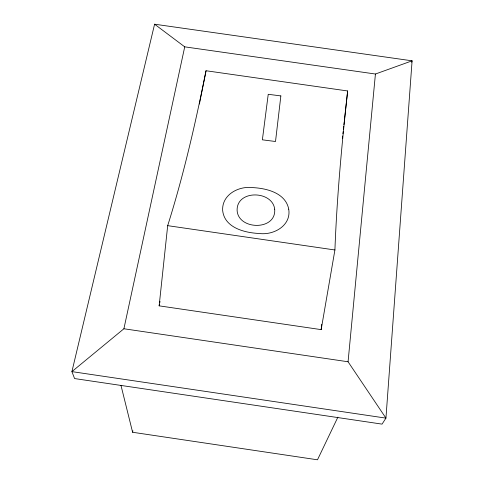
<?xml version="1.0" encoding="UTF-8"?>
<svg xmlns="http://www.w3.org/2000/svg" width="484" height="484" viewBox="0 0 484 484"><rect width="100%" height="100%" fill="white"/><g stroke="black" fill="none" stroke-linecap="round" stroke-linejoin="round"><path stroke-width="0.73" d="M334.916 249.98C336.912 196.825 341.843 143.833 347.651 90.968L206.039 70.743C195.548 122.906 183.708 174.887 167.682 225.659L159.145 305.846L321.164 329.628L334.916 249.98L167.682 225.659M154.584 24.2L184.731 46.845L123.904 328.763L71.91 371.621L385.942 418.122L348.069 361.772L375.427 74.022L412.09 60.821L385.942 418.122L382.058 424.123L74.584 378.561L71.91 371.621L154.584 24.2L412.09 60.821L411.63 62.2M321.164 329.628L321.745 324.377M342.4 138.255L342.654 135.998M342.902 133.747L343.15 131.497M343.398 129.246L343.737 126.245M343.9 124.745L344.233 121.738M344.402 120.238L347.651 90.968M337.88 417.172L317.486 459.8L132.61 432.266L132.906 430.784M159.145 305.846L159.436 304.369M159.732 302.887L160.029 301.411M199.402 104.012L206.039 70.743M184.731 46.845L375.427 74.022M123.904 328.763L348.069 361.772M120.958 385.3L132.61 432.266M288.742 209.203C291.374 225.659 273.605 235.442 259.212 233.488C244.747 232.822 224.546 227.807 222.67 210.619C221.654 194.671 238.751 185.759 252.811 187.611C266.926 188.33 285.657 193.049 288.742 209.203M274.688 209.167C276.503 230.862 238.382 230.233 237.118 210.564C236.361 189.571 272.474 190.351 274.688 209.167M280.859 95.911L275.511 141.503L262.376 139.822L268.233 94.295L280.859 95.911"/></g></svg>
